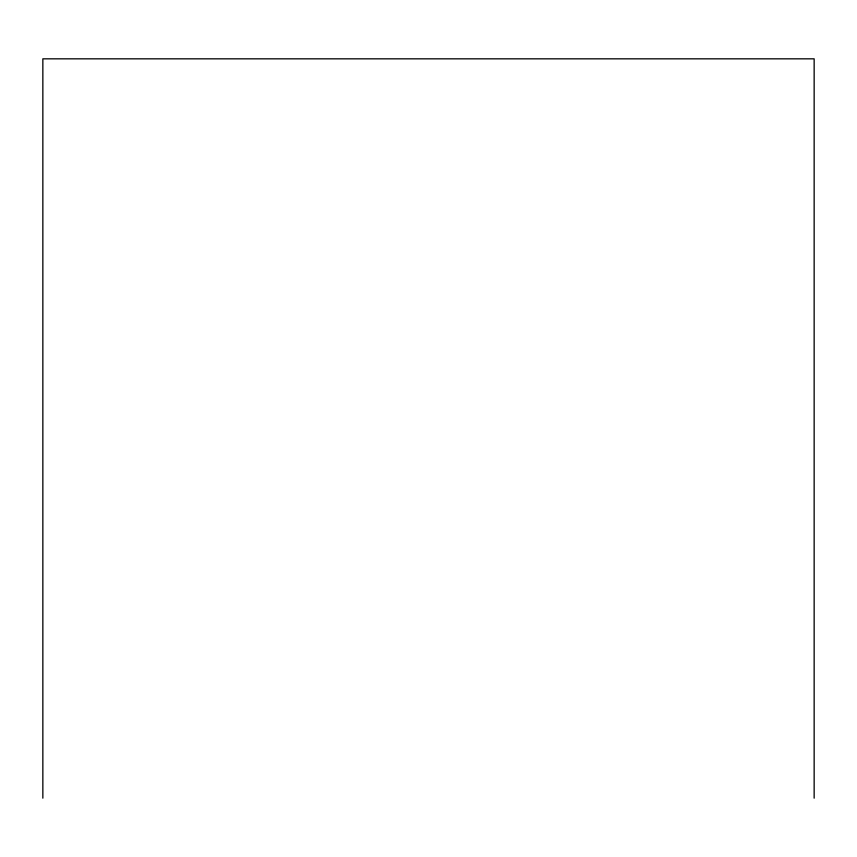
<?xml version="1.0" encoding="UTF-8"?>
<svg xmlns="http://www.w3.org/2000/svg" width="857" height="857" viewBox="0 0 857 857"><rect width="100%" height="100%" fill="white"/><g stroke="black" fill="none" stroke-linecap="round" stroke-linejoin="round"><path stroke-width="1.29" d="M814.15 798.167L814.15 58.833L42.85 58.833L42.85 798.167"/></g></svg>
